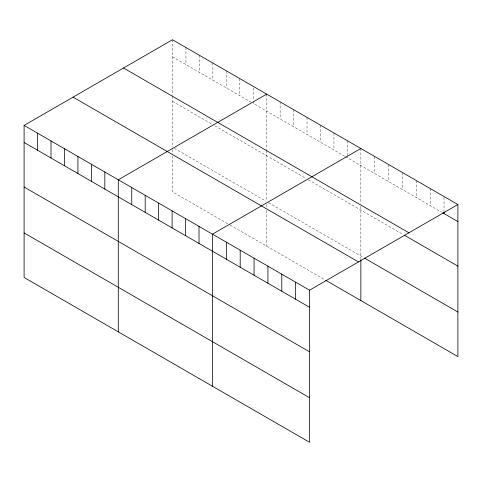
<?xml version="1.0" encoding="UTF-8"?>
<svg xmlns="http://www.w3.org/2000/svg" width="482" height="482" viewBox="0 0 482 482"><rect width="100%" height="100%" fill="white"/><g stroke="black" fill="none" stroke-linecap="round" stroke-linejoin="round"><path stroke-width="0.36" stroke-dasharray="2.41 1.81" d="M172.484 56.798L250.652 101.925M344.841 156.307L253.219 103.407L253.219 101.184M345.48 156.674L441.518 212.122M172.484 101.353L212.213 124.284M214.773 125.766L305.757 178.292M308.317 179.774L402.446 234.119M174.406 148.366L266.034 201.259M268.595 202.741L363.38 257.466M227.588 223.618L172.484 191.806L172.484 154.68M230.149 225.1L324.976 279.849M444.036 197.265L444.036 211.351M430.173 188.516L430.173 205.573M416.309 180.515L416.309 197.572M402.446 172.508L402.446 189.565M388.582 164.507L388.582 181.563M374.719 156.499L374.719 173.556M360.861 148.498L360.861 203.422M360.861 206.392L360.861 258.979M347.402 140.732L347.402 157.783M333.948 132.96L333.948 150.016M320.494 125.193L320.494 142.25M307.04 117.427L307.04 134.478M293.58 109.655L293.58 126.712M280.126 101.889L280.126 118.946M266.673 94.117L266.673 149.788M266.673 150.529L266.673 200.904M266.673 204.603L266.673 207.573M266.673 210.544L266.673 246.188M253.219 87.832L253.219 100.443M239.759 78.584L239.759 95.641M226.305 70.812L226.305 87.869M212.851 63.046L212.851 80.102M199.397 55.279L199.397 72.336M185.938 47.507L185.938 64.564M172.484 39.741L172.484 95.412M172.484 96.153L172.484 147.251M172.484 149.48L172.484 153.939"/><path stroke-width="0.72" d="M24.1 125.41L309.516 290.194L309.516 442.259L24.1 277.475L24.1 125.41L172.484 39.741L457.9 204.525L457.9 356.59L325.621 280.217M266.673 94.117L118.289 179.786L118.289 331.857M360.861 148.498L212.472 234.168L212.472 386.233M309.516 290.194L457.9 204.525M442.777 212.851L457.9 221.581M123.519 68.01L408.935 232.794M404.338 235.21L457.9 266.136M364.639 258.195L457.9 312.035M73.065 97.141L358.481 261.925M24.1 142.467L309.516 307.251M24.1 187.022L309.516 351.8M24.1 232.92L309.516 397.704M444.036 212.092L444.036 213.574M360.861 259.726L360.861 300.563M295.653 282.187L295.653 299.244M281.789 274.186L281.789 291.242M267.926 266.185L267.926 283.235M254.062 258.177L254.062 275.234M240.199 250.176L240.199 267.233M226.335 242.169L226.335 259.226M199.018 226.401L199.018 243.452M185.564 218.629L185.564 235.686M172.11 210.863L172.11 227.92M158.65 203.091L158.65 220.147M145.196 195.324L145.196 212.381M131.743 187.558L131.743 204.615M104.829 172.02L104.829 189.077M91.375 164.254L91.375 181.31M77.921 156.481L77.921 173.538M64.468 148.715L64.468 165.772M51.008 140.949L51.008 158.006M37.554 133.177L37.554 150.233"/></g></svg>
